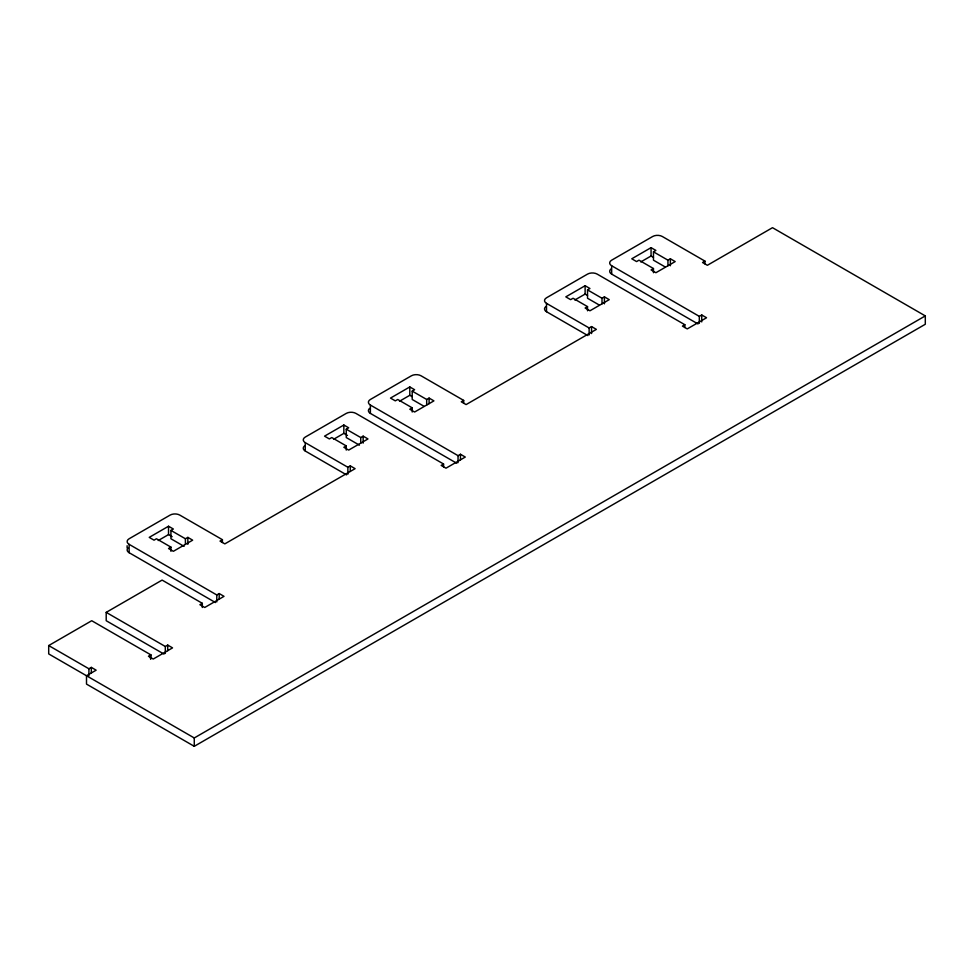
<?xml version="1.0" encoding="UTF-8"?>
<svg xmlns="http://www.w3.org/2000/svg" width="974" height="974" viewBox="0 0 974 974"><rect width="100%" height="100%" fill="white"/><g stroke="black" fill="none" stroke-linecap="round" stroke-linejoin="round"><path stroke-width="1.46" d="M184.098 546.365L170.937 538.768L170.937 530.416L173.36 529.016L168.526 526.24L149.229 537.38L154.05 540.168L156.461 538.768L170.937 547.132L170.937 551.308M359.418 445.155L346.257 437.545L346.257 429.193L348.68 427.805L343.846 425.017L324.549 436.157L329.37 438.945L331.781 437.545L346.257 445.909L346.257 450.085M424.055 406.316L412.209 399.474L412.209 391.122L414.62 389.722L409.798 386.946L390.489 398.086L395.322 400.874L397.733 399.474L412.209 407.838L412.209 412.014M599.375 305.093L587.529 298.263L587.529 289.899L589.94 288.511L585.118 285.723L565.809 296.863L570.642 299.651L573.053 298.251L587.529 306.615L587.529 310.791M665.315 267.022L653.469 260.18L653.469 251.828L655.892 250.428L651.058 247.652L631.761 258.792L636.582 261.58L638.993 260.18L653.469 268.544L653.469 272.72M158.238 540.533L168.526 534.592L172.142 536.686M333.558 439.311L343.846 433.369L347.462 435.463M399.498 401.239L409.798 395.298L412.209 396.686M574.818 300.016L585.118 294.075L587.529 295.475M640.77 261.945L651.058 256.004L653.469 257.392M170.937 547.132L168.526 548.52L173.36 551.308L192.657 540.168L187.836 537.38L185.413 538.768L170.937 530.416M346.257 445.909L343.846 447.297L348.68 450.085L367.977 438.945L363.156 436.157L360.733 437.545L346.257 429.193M412.209 407.838L409.798 409.226L414.62 412.014L433.917 400.874L429.096 398.086L426.685 399.474L412.209 391.122M587.529 306.615L585.118 308.003L589.94 310.791L609.237 299.651L604.416 296.863L602.005 298.251L587.529 289.899M653.469 268.544L651.058 269.932L655.892 272.72L675.189 261.58L670.368 258.792L667.945 260.18L653.469 251.828M222.413 542.481L222.413 539.693L220.002 541.094L224.824 543.882L355.108 468.664L350.287 465.876L347.864 467.264L305.252 442.659A6.818 3.945 0 0 1 305.252 437.082L346.257 413.402A6.818 3.945 0 0 1 355.912 413.402L443.572 464.014L443.572 466.802M463.673 403.187L463.673 400.411L461.262 401.799L466.096 404.587L596.368 329.37L591.547 326.582L589.136 327.97L546.511 303.364A6.818 3.945 0 0 1 546.511 297.788L587.529 274.108A6.818 3.945 0 0 1 597.184 274.108L684.844 324.719L684.844 327.507M704.945 263.893L704.945 261.117L702.534 262.505L707.355 265.293L772.504 227.685L925.3 315.905L925.3 324.257L194.264 746.315L86.503 684.101L86.503 675.737L96.146 670.173L91.325 667.385L88.914 668.773L48.7 645.567L48.7 653.919L194.264 737.963L925.3 315.905M48.7 645.567L91.726 620.718L150.836 654.845L150.836 659.033M163.997 654.09L106.203 620.718L106.203 612.366L162.098 580.09L202.312 603.308L202.312 607.484M202.312 603.308L199.889 604.708L204.723 607.484L224.02 596.344L219.199 593.556L216.788 594.956L129.128 544.344A6.818 3.945 0 0 1 129.128 538.768L170.133 515.088A6.818 3.945 0 0 1 179.788 515.088L222.413 539.693M443.572 464.014L441.161 465.414L445.982 468.19L465.292 457.049L460.459 454.261L458.048 455.662L370.388 405.05A6.818 3.945 0 0 1 370.388 399.474L411.405 375.794A6.818 3.945 0 0 1 421.06 375.794L463.673 400.411M684.844 324.719L682.421 326.12L687.254 328.908L706.552 317.755L701.73 314.967L699.32 316.367L611.66 265.756A6.818 3.945 0 0 1 611.66 260.18L652.665 236.499A6.818 3.945 0 0 1 662.32 236.499L704.945 261.117M150.836 654.845L148.425 656.245L153.247 659.033L172.544 647.88L167.723 645.092L165.312 646.493L106.203 612.366M611.246 268.8A6.818 3.945 0 0 0 611.66 274.108L698.005 323.965M546.097 306.408A6.818 3.945 0 0 0 546.511 311.717L587.846 335.58M369.596 408.386A6.818 3.945 0 0 0 370.388 413.402L456.745 463.259M304.448 445.995A6.818 3.945 0 0 0 305.252 451.011L346.574 474.874M127.984 547.997A6.818 3.945 0 0 0 129.128 552.696L215.473 602.553M701.73 314.967L701.73 321.931M699.32 316.367L699.32 323.331M670.368 258.792L670.368 265.756M667.945 260.18L667.945 265.756M651.058 247.652L651.058 256.004M611.66 265.756L611.66 274.108M604.416 296.863L604.416 303.827M602.005 298.251L602.005 303.827M591.547 326.582L591.547 333.546M589.136 327.97L589.136 334.934M585.118 285.723L585.118 294.075M546.511 303.364L546.511 311.717M460.459 454.261L460.459 459.838M458.048 455.662L458.048 462.626M429.096 398.086L429.096 403.65M426.685 399.474L426.685 405.05M409.798 386.946L409.798 395.298M370.388 405.05L370.388 413.402M363.156 436.157L363.156 443.121M360.733 437.545L360.733 443.121M350.287 465.876L350.287 471.44M347.864 467.264L347.864 474.228M343.846 425.017L343.846 433.369M305.252 442.659L305.252 451.011M219.199 593.556L219.199 599.132M216.788 594.956L216.788 601.92M194.264 737.963L194.264 746.315M187.836 537.38L187.836 544.344M185.413 538.768L185.413 544.344M168.526 526.24L168.526 534.592M167.723 645.092L167.723 650.669M165.312 646.493L165.312 653.457M150.495 654.65L150.495 658.826M129.128 544.344L129.128 552.696M127.119 545.732L127.119 547.826M91.325 667.385L91.325 672.961M88.914 668.773L88.914 675.749"/></g></svg>
